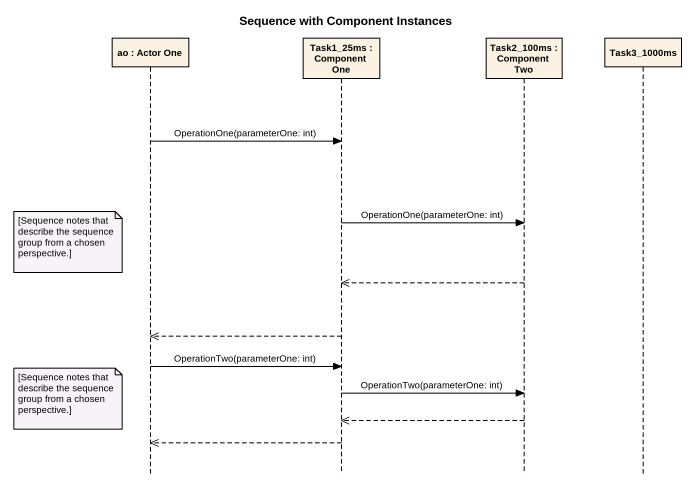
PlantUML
@startuml
title Sequence with Component Instances
hide footbox
participant "ao : Actor One" as ao
participant "Task1_25ms : Component One" as Task1_25ms
participant "Task2_100ms : Component Two" as Task2_100ms
participant Task3_1000ms

ao -> Task1_25ms : OperationOne(parameterOne: int)
Task1_25ms -> Task2_100ms : OperationOne(parameterOne: int)
note left of ao : [Sequence notes that describe the sequence group from a chosen perspective.]
Task2_100ms -->> Task1_25ms
Task1_25ms -->> ao
ao -> Task1_25ms : OperationTwo(parameterOne: int)
Task1_25ms -> Task2_100ms : OperationTwo(parameterOne: int)
note left of ao : [Sequence notes that describe the sequence group from a chosen perspective.]
Task2_100ms -->> Task1_25ms
Task1_25ms -->> ao
@enduml
